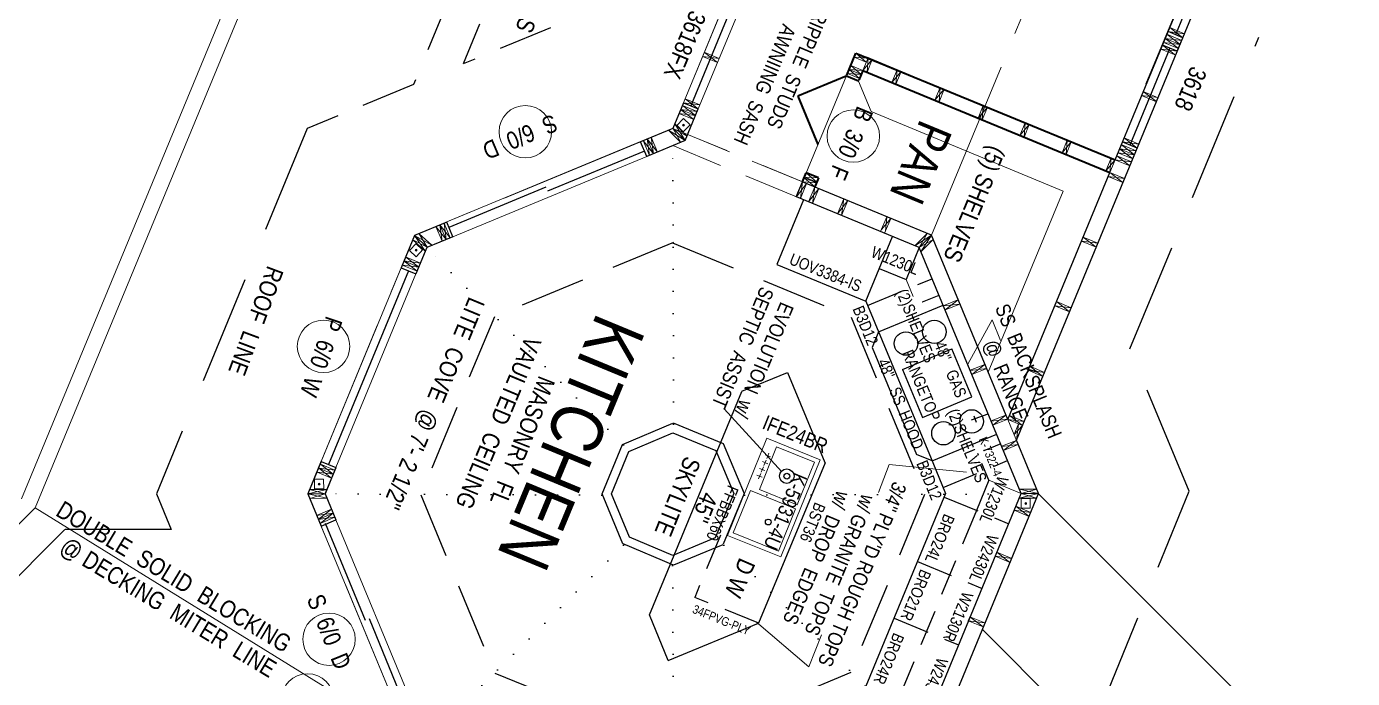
# Model space of a CAD drawing. Header units: inches. Extents: x -10188 to 9179, y -281 to 6710.
# Drawn here: x 2733.8 to 3188.8, y 2232 to 2455.9 of the extents above; entities that cross this region are included whole.
import ezdxf

# ---------------------------------------------------------------- set-up
doc = ezdxf.new("R2010")
doc.units = ezdxf.units.IN
doc.header["$MEASUREMENT"] = 0
for name, pattern in [('ACAD_ISO07W100', [3, 0, -3]), ('CENTER', [2, 1.25, -0.25, 0.25, -0.25]), ('HIDDEN', [0.375, 0.25, -0.125])]:
    doc.linetypes.add(name, pattern=pattern)
for name, color, linetype, lineweight in [('APPLIANCES', 7, 'Continuous', 9), ('BALCONY', 7, 'Continuous', 9), ('BUILT-INS', 6, 'Continuous', 9), ('CONCRETE', 7, 'Continuous', 20), ('DOORS', 7, 'Continuous', 30), ('FOUNDATION', 7, 'HIDDEN', 20), ('GRID', 1, 'CENTER', 20), ('INT WALLS', 7, 'Continuous', 40), ('LITE COVE', 7, 'HIDDEN', 30), ('MILLWORK', 7, 'Continuous', 20), ('PLUMBING', 7, 'Continuous', 20), ('ROOF BEAMS', 3, 'HIDDEN', 30), ('ROOFLINE', 7, 'HIDDEN', 30), ('SKYLITES', 3, 'Continuous', 30), ('WALL FRAMING', 7, 'Continuous', 30), ('WINDOWS', 5, 'Continuous', 30)]:
    doc.layers.add(name, color=color, linetype=linetype, lineweight=lineweight)
for name, color, linetype in [('CABINETS', 30, 'HIDDEN'), ('CABTOPS', 30, 'Continuous'), ('LLMASONRY', 12, 'Continuous'), ('LLPLUMBING', 102, 'Continuous'), ('MILLWORK TEXT', 7, 'Continuous'), ('TEXT', 250, 'Continuous'), ('WALLS', 5, 'Continuous')]:
    doc.layers.add(name, color=color, linetype=linetype)
doc.styles.add('ARCHENTLTD', font='technical.ttf', dxfattribs={"height": 0.1875})
doc.dimstyles.new('ARCHENTLTD', dxfattribs={"dimscale": 0.05, "dimtxt": 0.1875, "dimasz": 3, "dimexe": 9, "dimexo": 1, "dimgap": 2.5, "dimtad": 0, "dimdec": 1, "dimzin": 1, "dimdsep": 46, "dimlunit": 4, "dimtxsty": 'ARCHENTLTD', "dimblk": 'ARCHTICK', "dimcen": 6, "dimclrd": 256, "dimclre": 256, "dimclrt": 256, "dimaunit": 1, "dimadec": 0, "dimazin": 0, "dimtfac": 1, "dimtdec": 1, "dimtofl": 0, "dimtmove": 1, "dimatfit": 3, "dimldrblk": 'ARCHTICK', "dimfxl": 1, "dimfrac": 2, "dimtolj": 1, "dimtzin": 0, "dimlwd": 9, "dimlwe": 9, "dimarcsym": 0})

# ---------------------------------------------------------------- blocks, each defined once
blk = doc.blocks.new('_ArchTick')
at = {"color": 0, "linetype": 'ByBlock', "const_width": 0.15}
blk.add_lwpolyline([(-0.5, -0.5), (0.5, 0.5)], dxfattribs=at)

msp = doc.modelspace()

# ---------------------------------------------------------------- hatches: boundary and pattern name
at = {"layer": 'WALL FRAMING', "lineweight": 9, "ltscale": 150}
for points in [[(2959.2, 2421.7, 1), (2959.2, 2422.32, 1)], [(2867.45, 2378.78, 1), (2867.45, 2379.4, 1)], [(2834.19, 2298.47, 1), (2834.19, 2299.09, 1)], [(3076.66, 2291.81, 1), (3076.66, 2292.44, 1)]]:
    msp.add_hatch(color=256, dxfattribs=at).paths.add_polyline_path(points)

# ---------------------------------------------------------------- linework, layer by layer
at = {"layer": 'APPLIANCES', "linetype": 'Continuous', "lineweight": -3, "ltscale": 1.5}
for p, q in [((3034.34, 2338.15), (3051.32, 2345.22)), ((3058.21, 2328.68), (3051.32, 2345.22)), ((3034.34, 2338.15), (3041.23, 2321.61)), ((3041.23, 2321.61), (3058.21, 2328.68))]:
    msp.add_line(p, q, dxfattribs=at)
at = {"layer": 'APPLIANCES', "color": 7, "linetype": 'Continuous', "lineweight": -3, "ltscale": 50}
msp.add_line((3044.53, 2306.7), (3039.21, 2308.9), dxfattribs=at)
at = {"layer": 'APPLIANCES', "linetype": 'Continuous', "lineweight": -3, "ltscale": 1.5}
for centre in [(3045.29, 2351.05), (3035.56, 2347.03), (3058.1, 2320.29), (3048.4, 2316.23)]:
    msp.add_circle(centre, 4.02, dxfattribs=at)
at = {"layer": 'BALCONY', "color": 3, "linetype": 'ByBlock', "lineweight": 20, "ltscale": 50}
msp.add_line((2732.04, 2293.7), (2874.69, 2638.36), dxfattribs=at)
at = {"layer": 'BALCONY', "lineweight": 20, "ltscale": 50}
for p, q in [((2736.7, 2290.58), (2878.9, 2634.15)), ((2590.48, 2144.22), (2736.7, 2290.58))]:
    msp.add_line(p, q, dxfattribs=at)
at = {"layer": 'BUILT-INS', "linetype": 'HIDDEN', "ltscale": 25}
for p, q in [((3035.67, 2369.01), (3039.23, 2360.41)), ((3035.67, 2369.01), (3039.23, 2360.41)), ((3035.67, 2369.01), (3039.23, 2360.41)), ((3046.88, 2363.58), (3039.23, 2360.41)), ((3068.09, 2312.59), (3060.19, 2309.3)), ((3064.02, 2300.1), (3060.19, 2309.3))]:
    msp.add_line(p, q, dxfattribs=at)
at = {"layer": 'CABINETS', "linetype": 'HIDDEN', "ltscale": 50}
for p, q in [((3026.34, 2372.74), (3035.66, 2369)), ((3022.36, 2360.12), (3044.51, 2369.3)), ((3048.34, 2297.64), (3070.4, 2306.84)), ((3048.67, 2294.32), (3070.85, 2285.13)), ((3039.49, 2272.14), (3061.66, 2262.96)), ((3031.46, 2252.74), (3053.63, 2243.56))]:
    msp.add_line(p, q, dxfattribs=at)
at = {"layer": 'CABINETS', "linetype": 'HIDDEN', "ltscale": 25}
for p, q in [((3046.88, 2363.58), (3039.23, 2360.41)), ((3046.88, 2363.58), (3039.23, 2360.41)), ((3068.09, 2312.59), (3060.19, 2309.3)), ((3068.09, 2312.59), (3060.19, 2309.3)), ((3064.02, 2300.1), (3060.19, 2309.3)), ((3064.02, 2300.1), (3060.19, 2309.3))]:
    msp.add_line(p, q, dxfattribs=at)
at = {"layer": 'CABINETS', "ltscale": 50}
for p, q in [((3064.02, 2300.1), (3059.74, 2289.73)), ((3059.74, 2289.73), (3033.38, 2225.97))]:
    msp.add_line(p, q, dxfattribs=at)
at = {"layer": 'CABINETS', "lineweight": 9, "ltscale": 50}
msp.add_line((3064.02, 2300.1), (3075.09, 2295.52), dxfattribs=at)
at = {"layer": 'CABINETS', "linetype": 'HIDDEN', "lineweight": -3, "ltscale": 50}
for p in [(2971.86, 2281.26), (2985.08, 2251.01)]:
    msp.add_line(p, (2963.07, 2259.87), dxfattribs=at)
at = {"layer": 'CABTOPS', "color": 7, "lineweight": -3, "ltscale": 10}
for p, q in [((3000.42, 2396.4), (2991.25, 2374.22)), ((3021.75, 2361.61), (3030.91, 2383.79))]:
    msp.add_line(p, q, dxfattribs=at)
at = {"layer": 'CABTOPS', "linetype": 'HIDDEN', "ltscale": 50}
msp.add_line((3040.08, 2380.01), (3035.67, 2369.01), dxfattribs=at)
at = {"layer": 'CABTOPS', "color": 7, "lineweight": -3, "ltscale": 5}
msp.add_line((2991.25, 2374.22), (3021.75, 2361.61), dxfattribs=at)
at = {"layer": 'CABTOPS', "color": 7, "linetype": 'Continuous', "lineweight": -3, "ltscale": 5}
for p, q in [((3021.75, 2361.61), (3044.76, 2306.16)), ((3044.76, 2306.16), (3049.16, 2295.56)), ((3049.16, 2295.56), (3021.78, 2229.33))]:
    msp.add_line(p, q, dxfattribs=at)
at = {"layer": 'CABTOPS', "color": 7, "linetype": 'Continuous', "lineweight": -3, "ltscale": 1.5}
for p, q in [((3026.14, 2351.01), (3048.27, 2360.23)), ((3044.56, 2306.72), (3066.72, 2315.95))]:
    msp.add_line(p, q, dxfattribs=at)
at = {"layer": 'CONCRETE', "ltscale": 75}
for p, q in [((3276.8, 2099.61), (3081.01, 2295.45)), ((3230.3, 2080.26), (3061.77, 2248.83))]:
    msp.add_line(p, q, dxfattribs=at)
at = {"layer": 'DOORS', "color": 4, "lineweight": 9, "ltscale": 75}
for p, q in [((2944.49, 2416.36), (2877.98, 2388.76)), ((2946.59, 2411.27), (2880.09, 2383.68))]:
    msp.add_line(p, q, dxfattribs=at)
at = {"layer": 'DOORS', "color": 5, "lineweight": 30, "ltscale": 75}
for p, q in [((2945.8, 2413.08), (2912.57, 2399.3)), ((2911.99, 2400.69), (2878.72, 2386.89)), ((2850.06, 2251.92), (2836.41, 2285.26)), ((2865.08, 2219.2), (2851.45, 2252.49))]:
    msp.add_line(p, q, dxfattribs=at)
at = {"layer": 'DOORS', "color": 7, "linetype": 'Continuous', "lineweight": 20, "ltscale": 7.5}
for centre in [(2904.94, 2419.77), (3017.49, 2418.25), (2835.69, 2346.06), (2837.59, 2245.5), (2830.21, 2224.65)]:
    msp.add_circle(centre, 9, dxfattribs=at)
at = {"layer": 'FOUNDATION', "color": 7, "linetype": 'Continuous', "lineweight": 9, "ltscale": 25}
msp.add_line((2736.7, 2290.58), (2865.19, 2211.18), dxfattribs=at)
at = {"layer": 'GRID', "ltscale": 50}
for p, q in [((3044.28, 2384.21), (3169.63, 2687.04)), ((3117.91, 2436.23), (3221.66, 2686.81)), ((2955.56, 2420.92), (2992.28, 2509.62)), ((3000.08, 2402.51), (3018.37, 2446.71)), ((3079.71, 2421.48), (3018.44, 2446.88)), ((2955.56, 2420.92), (2866.9, 2384.16)), ((3044.28, 2384.21), (2955.58, 2420.93)), ((3081.05, 2295.53), (3044.28, 2384.21)), ((2830.28, 2295.42), (2866.9, 2384.16)), ((2867.03, 2206.74), (2830.28, 2295.42)), ((3044.41, 2206.79), (3081.05, 2295.53))]:
    msp.add_line(p, q, dxfattribs=at)
at = {"layer": 'INT WALLS', "ltscale": 75}
for p, q in [((3015.22, 2439.17), (3018.37, 2446.71)), ((3018.37, 2446.71), (3107.31, 2410.13)), ((3019.28, 2437.13), (3015.12, 2438.85)), ((3020.81, 2440.83), (3019.4, 2437.44)), ((3020.81, 2440.83), (3105.48, 2405.7)), ((3000.04, 2402.52), (3001.33, 2405.6)), ((3005.51, 2403.87), (3001.35, 2405.59)), ((3005.51, 2403.87), (3004.23, 2400.79))]:
    msp.add_line(p, q, dxfattribs=at)
at = {"layer": 'INT WALLS', "ltscale": 50}
for p, q in [((3015.08, 2438.82), (2998.43, 2431.98)), ((2998.43, 2431.98), (3005.26, 2415.33))]:
    msp.add_line(p, q, dxfattribs=at)
at = {"layer": 'LITE COVE', "color": 7, "linetype": 'ACAD_ISO07W100', "lineweight": 30, "ltscale": 2.5}
for p, q in [((2955.82, 2319.36), (2955.58, 2414.97)), ((2938.6, 2312.22), (2871.07, 2379.87)), ((2931.18, 2295), (2836.23, 2295.43)), ((2980.18, 2295.02), (3075.06, 2295.44)), ((2938.61, 2277.78), (2871.23, 2210.95)), ((2973.05, 2277.79), (3040.2, 2211)), ((2955.49, 2270.76), (2955.94, 2176.06))]:
    msp.add_line(p, q, dxfattribs=at)
at = {"layer": 'LLPLUMBING', "color": 5, "linetype": 'Continuous', "lineweight": 9, "ltscale": 175}
for p, q in [((2987.57, 2307.02), (2986.83, 2305.17)), ((2989.06, 2308.1), (2987.21, 2308.85)), ((2988.51, 2309.4), (2987.76, 2307.55)), ((2985.71, 2302.4), (2984.96, 2300.54)), ((2987.17, 2303.38), (2985.32, 2304.13)), ((2986.62, 2304.68), (2985.87, 2302.83)), ((2988.13, 2305.72), (2986.27, 2306.47)), ((2986.26, 2301.1), (2984.41, 2301.84))]:
    msp.add_line(p, q, dxfattribs=at)
at = {"layer": 'MILLWORK', "linetype": 'Continuous', "lineweight": 9, "ltscale": 75}
for p, q in [((3019.27, 2437.13), (3023.6, 2426.68)), ((3023.6, 2426.68), (3089.52, 2399.33)), ((3089.52, 2399.33), (3063.77, 2337.25))]:
    msp.add_line(p, q, dxfattribs=at)
at = {"layer": 'MILLWORK', "color": 7, "linetype": 'Continuous', "lineweight": -3, "ltscale": 50}
msp.add_line((3026.16, 2351.05), (3023.96, 2345.72), dxfattribs=at)
at = {"layer": 'MILLWORK', "color": 7, "linetype": 'Continuous', "lineweight": -3, "ltscale": 5}
for p, q in [((3023.96, 2345.72), (3039.22, 2308.9)), ((3007.79, 2306.11), (2984.99, 2251.05))]:
    msp.add_line(p, q, dxfattribs=at)
at = {"layer": 'MILLWORK', "color": 7, "linetype": 'Continuous', "lineweight": -3, "ltscale": 2.5}
for p, q in [((2979.18, 2330.64), (2994.86, 2337.13)), ((2994.86, 2337.13), (3007.69, 2306.15)), ((2947.51, 2253.89), (2979.28, 2330.6)), ((2954.01, 2238.21), (2984.99, 2251.05))]:
    msp.add_line(p, q, dxfattribs=at)
at = {"layer": 'MILLWORK', "color": 7, "linetype": 'Continuous', "lineweight": -3, "ltscale": 1.5}
msp.add_line((2954.01, 2238.21), (2947.51, 2253.89), dxfattribs=at)
at = {"layer": 'PLUMBING', "color": 5, "lineweight": 30, "ltscale": 50}
for p, q in [((3063.66, 2322.81), (3057.98, 2320.67)), ((3058.83, 2322.17), (3059.69, 2320.02))]:
    msp.add_line(p, q, dxfattribs=at)
at = {"layer": 'PLUMBING', "color": 5, "lineweight": 5}
for p, q in [((2982.16, 2296.58), (2997.69, 2290.3)), ((2998.25, 2291.69), (2985.28, 2296.94))]:
    msp.add_line(p, q, dxfattribs=at)
at = {"layer": 'PLUMBING', "color": 5, "lineweight": 9, "elevation": -178358.1}
for points in [[(2987.79, 2314.52), (2974.29, 2281.14)], [(3006.11, 2307.11), (2987.79, 2314.52)], [(2992.62, 2273.75), (3006.11, 2307.11)], [(2992.62, 2273.75), (2974.3, 2281.16)]]:
    msp.add_lwpolyline(points, dxfattribs=at)
at = {"layer": 'PLUMBING', "color": 5, "lineweight": 5, "elevation": -178358.1}
for points in [[(2991.18, 2311.53), (2985.28, 2296.94)], [(3004.15, 2306.29), (2991.18, 2311.53)], [(2998.25, 2291.69), (3004.15, 2306.29)], [(2991.79, 2275.7), (2997.69, 2290.3)]]:
    msp.add_lwpolyline(points, dxfattribs=at)
at = {"layer": 'PLUMBING', "color": 5, "lineweight": 5}
for points in [[(2976.25, 2281.98), (2982.16, 2296.58)], [(2976.25, 2281.98), (2991.79, 2275.7)]]:
    msp.add_lwpolyline(points, dxfattribs=at)
at = {"layer": 'PLUMBING', "linetype": 'Continuous', "lineweight": -3, "ltscale": 0.5}
msp.add_circle((2994.67, 2301.49, -178360.1), 2.5, dxfattribs=at)
at = {"layer": 'PLUMBING', "lineweight": -3}
for centre in [(2994.67, 2301.49, -178358.1), (2988.3, 2285.74, -178358.1)]:
    msp.add_circle(centre, 1, dxfattribs=at)
at = {"layer": 'ROOF BEAMS', "lineweight": 20, "ltscale": 75}
for p, q in [((3000.05, 2402.52), (2955.57, 2420.93)), ((2997.95, 2397.44), (2955.58, 2414.97))]:
    msp.add_line(p, q, dxfattribs=at)
at = {"layer": 'ROOF BEAMS', "ltscale": 75}
for p, q in [((2940.5, 2309.99), (2955.57, 2316.37)), ((2955.57, 2316.37), (2970.31, 2310.27)), ((2934.49, 2295.48), (2940.5, 2309.99)), ((2970.31, 2310.27), (2976.44, 2295.5)), ((2940.67, 2280.59), (2934.49, 2295.48)), ((2976.44, 2295.5), (2970.14, 2280.29)), ((2955.58, 2274.28), (2940.67, 2280.59)), ((2970.14, 2280.29), (2955.58, 2274.28))]:
    msp.add_line(p, q, dxfattribs=at)
at = {"layer": 'ROOFLINE', "linetype": 'HIDDEN', "lineweight": 30, "ltscale": 90}
msp.add_line((2918.77, 2562.28), (2866.56, 2435.97), dxfattribs=at)
at = {"layer": 'ROOFLINE', "linetype": 'HIDDEN', "ltscale": 90}
msp.add_line((2902.13, 2487.91), (2883.58, 2443.02), dxfattribs=at)
at = {"layer": 'ROOFLINE', "linetype": 'HIDDEN', "ltscale": 75}
for p, q in [((2923.37, 2479.13), (2913.58, 2455.47)), ((2913.58, 2455.47), (2883.59, 2443.04)), ((2866.56, 2435.97), (2830.11, 2420.86))]:
    msp.add_line(p, q, dxfattribs=at)
at = {"layer": 'ROOFLINE', "linetype": 'HIDDEN', "ltscale": 150}
for p, q in [((3207.72, 2473.47), (3156.64, 2452.25)), ((3112.43, 2345.2), (3156.64, 2452.25)), ((2830.12, 2420.89), (2778.33, 2295.38)), ((3132.72, 2296.36), (3112.43, 2345.2)), ((2778.33, 2295.38), (2783.4, 2283.16)), ((3101, 2218.07), (3132.72, 2296.36)), ((2746.98, 2283.18), (2602.98, 2139.05)), ((2783.4, 2283.16), (2747, 2283.14))]:
    msp.add_line(p, q, dxfattribs=at)
at = {"layer": 'ROOFLINE', "ltscale": 90}
for p, q in [((2955.78, 2381.73), (2894.32, 2356.22)), ((2955.44, 2381.59), (3016.87, 2356.19)), ((2894.32, 2356.22), (2869.04, 2295.06)), ((3016.71, 2356.03), (3041.96, 2295.18)), ((2869.04, 2295.06), (2894.44, 2233.87)), ((3041.96, 2295.18), (3016.68, 2234.03)), ((2894.44, 2233.87), (2955.78, 2208.75)), ((3016.68, 2234.03), (2955.78, 2208.75))]:
    msp.add_line(p, q, dxfattribs=at)
at = {"layer": 'SKYLITES', "linetype": 'HIDDEN', "ltscale": 75}
for p, q in [((2938.28, 2312.37), (2955.73, 2319.76)), ((2955.73, 2319.76), (2972.87, 2312.66)), ((2931.28, 2295.48), (2938.28, 2312.37)), ((2972.87, 2312.66), (2980, 2295.5)), ((2938.45, 2278.21), (2931.28, 2295.48)), ((2980, 2295.5), (2972.71, 2277.9)), ((2955.74, 2270.9), (2938.45, 2278.21)), ((2972.71, 2277.9), (2955.74, 2270.9))]:
    msp.add_line(p, q, dxfattribs=at)
at = {"layer": 'WALL FRAMING', "lineweight": 20, "ltscale": 75}
for p, q in [((3130.19, 2451.09), (3125.1, 2453.2)), ((3129.04, 2448.32), (3123.95, 2450.43)), ((3129.61, 2449.71), (3124.52, 2451.81)), ((3021.94, 2443.61), (3017.81, 2445.32)), ((3022.6, 2445.17), (3020.8, 2440.83)), ((3023.99, 2444.6), (3022.19, 2440.25)), ((3019.66, 2438.05), (3015.52, 2439.77)), ((3020.23, 2439.44), (3016.09, 2441.15)), ((3020.8, 2440.83), (3016.67, 2442.54)), ((3032.54, 2441.05), (3030.74, 2436.71)), ((3033.92, 2440.48), (3032.12, 2436.13)), ((3047.31, 2434.92), (3045.51, 2430.57)), ((3048.7, 2434.35), (3046.9, 2430)), ((2957.67, 2426), (2962.75, 2423.9)), ((2958.24, 2427.39), (2963.32, 2425.28)), ((2958.82, 2428.77), (2963.9, 2426.67)), ((3062.09, 2428.79), (3060.29, 2424.44)), ((3063.48, 2428.22), (3061.68, 2423.87)), ((3076.47, 2422.77), (3074.67, 2418.43)), ((3077.86, 2422.2), (3076.06, 2417.85)), ((3090.9, 2416.87), (3089.1, 2412.52)), ((3092.29, 2416.29), (3090.49, 2411.94)), ((3112.94, 2409.42), (3107.86, 2411.52)), ((3113.36, 2410.44), (3108.27, 2412.54)), ((3113.93, 2411.82), (3108.84, 2413.93)), ((3114.51, 2413.21), (3109.42, 2415.32)), ((3105.92, 2410.7), (3104.13, 2406.35)), ((3107.31, 2410.12), (3105.51, 2405.78)), ((3112.37, 2408.03), (3107.28, 2410.14)), ((3004.23, 2400.79), (3000.09, 2402.5)), ((3004.81, 2402.17), (3000.67, 2403.89)), ((3004.93, 2402.48), (3000.8, 2404.19)), ((3005.51, 2403.87), (3001.37, 2405.58)), ((3110.03, 2402.28), (3104.94, 2404.39)), ((3110.6, 2403.67), (3105.51, 2405.78)), ((3014.18, 2396.7), (3012.06, 2391.59)), ((3015.56, 2396.12), (3013.45, 2391.02)), ((3028.95, 2390.56), (3026.85, 2385.47)), ((3030.34, 2389.99), (3028.23, 2384.9)), ((2874.28, 2387.22), (2876.38, 2382.14)), ((2875.66, 2387.8), (2877.77, 2382.72)), ((2877.05, 2388.37), (2879.16, 2383.29)), ((3100.87, 2380.1), (3095.78, 2382.21)), ((3101.44, 2381.49), (3096.35, 2383.59)), ((2863.27, 2375.38), (2868.35, 2373.28)), ((2863.84, 2376.77), (2868.93, 2374.67)), ((2862.7, 2373.99), (2867.78, 2371.9)), ((3051.76, 2366.18), (3050.03, 2370.35)), ((3053.41, 2362.01), (3048.33, 2360.02)), ((3054.04, 2360.57), (3048.96, 2358.57)), ((3091.71, 2357.92), (3086.62, 2360.02)), ((3092.28, 2359.3), (3087.2, 2361.41)), ((3062.64, 2339.86), (3057.55, 2337.86)), ((3083.13, 2337.12), (3078.04, 2339.22)), ((3063.27, 2338.41), (3058.18, 2336.42)), ((3082.55, 2335.73), (3077.47, 2337.84)), ((3069.85, 2322.46), (3064.76, 2320.46)), ((3070.48, 2321.01), (3065.39, 2319.02)), ((3075.58, 2318.88), (3070.49, 2320.98)), ((3076.16, 2320.26), (3071.07, 2322.37)), ((3074.19, 2319.46), (3072.66, 2315.76)), ((3073.46, 2313.79), (3068.38, 2311.79)), ((3074.09, 2312.35), (3069.01, 2310.35)), ((3078.95, 2300.58), (3076.85, 2305.65)), ((3081.07, 2295.54), (3078.97, 2300.62)), ((2833.34, 2288.03), (2838.42, 2290.14)), ((2833.91, 2286.65), (2838.99, 2288.75)), ((3077.81, 2287.66), (3072.72, 2289.77)), ((3078.38, 2289.05), (3073.29, 2291.15)), ((2834.49, 2285.26), (2839.57, 2287.37)), ((3071.83, 2273.27), (3066.75, 2275.38)), ((3071.26, 2271.88), (3066.17, 2273.99)), ((3062.6, 2251.12), (3057.51, 2253.22)), ((3062.03, 2249.73), (3056.94, 2251.84))]:
    msp.add_line(p, q, dxfattribs=at)
at = {"layer": 'WALL FRAMING', "lineweight": 9, "ltscale": 150}
for p, q in [((3125.1, 2453.2), (3129.61, 2449.71)), ((3129.61, 2449.71), (3123.96, 2450.42)), ((3130.18, 2451.09), (3124.52, 2451.81)), ((3124.53, 2451.81), (3129.04, 2448.32)), ((2971.46, 2444.91), (2965.81, 2445.63)), ((2966.38, 2447.01), (2970.86, 2443.54)), ((3022.52, 2444.99), (3017.81, 2445.32)), ((3018.38, 2446.7), (3021.94, 2443.61)), ((3020.8, 2440.83), (3023.99, 2444.6)), ((3022.6, 2445.18), (3022.19, 2440.25)), ((3020.23, 2439.44), (3015.52, 2439.77)), ((3016.09, 2441.15), (3019.66, 2438.05)), ((3020.81, 2440.83), (3016.09, 2441.15)), ((3016.67, 2442.54), (3020.23, 2439.44)), ((3030.74, 2436.71), (3033.92, 2440.48)), ((3032.54, 2441.05), (3032.12, 2436.13)), ((3045.51, 2430.57), (3048.7, 2434.35)), ((3047.31, 2434.92), (3046.9, 2430)), ((2964.88, 2428.97), (2959.22, 2429.68)), ((2959.8, 2431.07), (2964.28, 2427.59)), ((2963.32, 2425.28), (2957.67, 2426)), ((2963.9, 2426.67), (2958.24, 2427.39)), ((2962.75, 2423.9), (2958.24, 2427.39)), ((2963.32, 2425.28), (2958.82, 2428.77)), ((3060.29, 2424.44), (3063.48, 2428.22)), ((3062.09, 2428.79), (3061.68, 2423.87)), ((2958.27, 2416.1), (2955.58, 2420.93)), ((2955.58, 2420.93), (2960.4, 2418.21)), ((2956.2, 2422.43), (2959.77, 2416.71)), ((3074.67, 2418.43), (3077.86, 2422.2)), ((3076.47, 2422.78), (3076.06, 2417.85)), ((2948.9, 2412.2), (2945.41, 2416.71)), ((2946.8, 2417.28), (2947.52, 2411.63)), ((2950.29, 2412.78), (2946.8, 2417.28)), ((2948.18, 2417.86), (2948.9, 2412.2)), ((2959.77, 2416.71), (2954.08, 2420.31)), ((3089.1, 2412.52), (3092.29, 2416.29)), ((3090.9, 2416.87), (3090.49, 2411.94)), ((3107.86, 2411.52), (3112.36, 2408.03)), ((3113.93, 2411.83), (3108.27, 2412.54)), ((3114.5, 2413.21), (3108.84, 2413.93)), ((3108.84, 2413.93), (3113.35, 2410.44)), ((3109.42, 2415.32), (3113.93, 2411.83)), ((3104.13, 2406.35), (3107.31, 2410.12)), ((3105.93, 2410.7), (3105.51, 2405.78)), ((3112.94, 2409.42), (3107.28, 2410.14)), ((2999.33, 2396.87), (3000.04, 2402.52)), ((3004.81, 2402.17), (3000.09, 2402.5)), ((3000.67, 2403.89), (3004.23, 2400.79)), ((3005.51, 2403.87), (3000.79, 2404.19)), ((3001.37, 2405.58), (3004.93, 2402.48)), ((3110.59, 2403.67), (3104.94, 2404.39)), ((3105.51, 2405.78), (3110.02, 2402.29)), ((3001.43, 2401.95), (2997.94, 2397.45)), ((3005.62, 2400.21), (3002.13, 2395.72)), ((3003.52, 2395.14), (3004.23, 2400.79)), ((3012.06, 2391.59), (3015.56, 2396.12)), ((3014.18, 2396.7), (3013.45, 2391.02)), ((3027.15, 2386.22), (3030.34, 2389.99)), ((3028.95, 2390.57), (3028.54, 2385.64)), ((2871.31, 2380.17), (2868.49, 2384.75)), ((2877.77, 2382.72), (2874.28, 2387.22)), ((2879.16, 2383.29), (2875.66, 2387.8)), ((2875.66, 2387.8), (2876.38, 2382.14)), ((2877.05, 2388.37), (2877.77, 2382.72)), ((3038.57, 2380.62), (3044.28, 2384.21)), ((3040.07, 2380), (3042.78, 2384.83)), ((3044.28, 2384.21), (3040.7, 2378.5)), ((2866.36, 2382.61), (2871.31, 2380.17)), ((2870.68, 2378.65), (2866.97, 2384.14)), ((2866.97, 2384.14), (2872.82, 2380.8)), ((3044.91, 2382.71), (3040.07, 2380)), ((3101.44, 2381.49), (3095.78, 2382.21)), ((3096.35, 2383.59), (3100.86, 2380.1)), ((2863.27, 2375.38), (2867.78, 2371.9)), ((2868.93, 2374.67), (2863.27, 2375.38)), ((2863.84, 2376.77), (2868.35, 2373.28)), ((2868.35, 2373.28), (2862.7, 2373.99)), ((3053.44, 2362.03), (3048.96, 2358.57)), ((3048.4, 2359.94), (3054.05, 2360.57)), ((3092.28, 2359.3), (3086.62, 2360.02)), ((3087.2, 2361.41), (3091.7, 2357.92)), ((3062.67, 2339.87), (3058.18, 2336.42)), ((3078.04, 2339.22), (3082.55, 2335.73)), ((3057.62, 2337.78), (3063.27, 2338.42)), ((3083.12, 2337.12), (3077.47, 2337.84)), ((3064.84, 2320.38), (3070.48, 2321.01)), ((3069.88, 2322.47), (3065.39, 2319.02)), ((3076.15, 2320.27), (3070.49, 2320.98)), ((3071.07, 2322.37), (3075.57, 2318.88)), ((3072.66, 2315.76), (3075.57, 2318.88)), ((3074.19, 2319.45), (3073.47, 2313.8)), ((3068.45, 2311.71), (3074.1, 2312.35)), ((3073.49, 2313.8), (3069.01, 2310.35)), ((2839.03, 2302.22), (2833.51, 2302.88)), ((2839.6, 2303.6), (2834.08, 2304.27)), ((2834.08, 2304.27), (2838.46, 2300.83)), ((2834.65, 2305.65), (2839.03, 2302.22)), ((2830.27, 2295.42), (2836.85, 2296.94)), ((2836.86, 2293.9), (2830.27, 2295.42)), ((2836.23, 2295.42), (2830.89, 2296.92)), ((2830.95, 2293.84), (2836.23, 2295.42)), ((3074.45, 2293.97), (3080.97, 2295.53)), ((3080.97, 2295.53), (3074.47, 2297.02)), ((3075.09, 2295.52), (3080.43, 2297)), ((3080.39, 2293.99), (3075.09, 2295.52)), ((2838.99, 2288.75), (2833.34, 2288.03)), ((2838.42, 2290.14), (2833.91, 2286.65)), ((2838.99, 2288.75), (2834.49, 2285.26)), ((3078.37, 2289.05), (3072.72, 2289.77)), ((3073.29, 2291.15), (3077.8, 2287.66)), ((3077.8, 2287.66), (3078.37, 2289.05)), ((2839.57, 2287.37), (2833.91, 2286.65)), ((3066.75, 2275.38), (3071.25, 2271.89)), ((3071.83, 2273.27), (3066.17, 2273.99)), ((3071.25, 2271.89), (3071.83, 2273.27)), ((3057.51, 2253.22), (3062.02, 2249.74)), ((3062.59, 2251.12), (3056.94, 2251.84)), ((3062.02, 2249.74), (3062.59, 2251.12))]:
    msp.add_line(p, q, dxfattribs=at)
at = {"layer": 'WALL FRAMING', "linetype": 'HIDDEN', "lineweight": 9, "ltscale": 25}
for p, q in [((3125.47, 2454.13), (3131.13, 2453.41)), ((3130.55, 2452.02), (3126.07, 2455.5)), ((3123.01, 2448.11), (3128.66, 2447.4)), ((3128.09, 2446.01), (3123.61, 2449.49)), ((3116.4, 2432.18), (3122.06, 2431.46)), ((3121.48, 2430.08), (3117, 2433.55)), ((3109.81, 2416.23), (3115.46, 2415.52)), ((3114.89, 2414.13), (3110.41, 2417.61))]:
    msp.add_line(p, q, dxfattribs=at)
at = {"layer": 'WALL FRAMING', "linetype": 'HIDDEN', "lineweight": 20, "ltscale": 25}
for p, q in [((3126.07, 2455.5), (3131.15, 2453.4)), ((3123.03, 2448.1), (3128.11, 2446)), ((2970.86, 2443.54), (2965.78, 2445.64)), ((2971.44, 2444.92), (2966.36, 2447.02)), ((2964.85, 2428.98), (2959.77, 2431.08)), ((3116.43, 2432.17), (3121.51, 2430.07)), ((3117, 2433.55), (3122.08, 2431.45)), ((3110.41, 2417.61), (3115.49, 2415.51))]:
    msp.add_line(p, q, dxfattribs=at)
at = {"layer": 'WALL FRAMING', "lineweight": 20, "ltscale": 150}
for p, q in [((2955.58, 2420.93), (2959.77, 2416.71)), ((2956.2, 2422.43), (2960.4, 2418.21)), ((2954.08, 2420.31), (2958.27, 2416.1)), ((2868.49, 2384.75), (2872.84, 2380.81)), ((3042.78, 2384.83), (3038.57, 2380.62)), ((3044.28, 2384.21), (3040.07, 2380)), ((2866.36, 2382.61), (2870.68, 2378.65)), ((2866.97, 2384.14), (2871.31, 2380.17)), ((3044.91, 2382.71), (3040.7, 2378.5)), ((2830.27, 2295.42), (2836.23, 2295.42)), ((2830.89, 2296.92), (2836.85, 2296.94)), ((2830.95, 2293.84), (2836.86, 2293.9)), ((3080.39, 2293.99), (3074.45, 2293.97)), ((3080.44, 2297), (3074.47, 2297.02)), ((3080.97, 2295.53), (3075.09, 2295.52))]:
    msp.add_line(p, q, dxfattribs=at)
at = {"layer": 'WALL FRAMING', "color": 9, "linetype": 'Continuous', "lineweight": 5, "ltscale": 150}
for p, q in [((2959.27, 2424.27), (2956.78, 2421.82)), ((2959.13, 2419.75), (2956.94, 2421.97)), ((2961.49, 2422.07), (2958.98, 2419.6)), ((2961.49, 2422.07), (2959.27, 2424.27)), ((2865.17, 2378.92), (2867.56, 2381.51)), ((2867.42, 2381.35), (2869.71, 2379.23)), ((2865.17, 2378.92), (2867.49, 2376.83)), ((2867.49, 2376.83), (2869.86, 2379.39)), ((2832.62, 2300.45), (2832.64, 2296.92)), ((2832.62, 2300.45), (2835.74, 2300.42)), ((2835.74, 2300.42), (2835.76, 2296.94)), ((2832.64, 2297.13), (2835.76, 2297.15)), ((3075.11, 2290.48), (3075.08, 2293.97)), ((3078.2, 2293.77), (3075.08, 2293.75)), ((3078.23, 2290.46), (3078.2, 2293.99)), ((3078.23, 2290.46), (3075.11, 2290.48))]:
    msp.add_line(p, q, dxfattribs=at)
at = {"layer": 'WALL FRAMING', "lineweight": 20, "ltscale": 50}
for p, q in [((2947.52, 2411.63), (2945.41, 2416.71)), ((2948.9, 2412.2), (2946.79, 2417.28)), ((2950.29, 2412.78), (2948.18, 2417.86)), ((2838.46, 2300.83), (2833.51, 2302.88)), ((2839.04, 2302.21), (2834.08, 2304.27)), ((2839.61, 2303.6), (2834.65, 2305.65))]:
    msp.add_line(p, q, dxfattribs=at)
at = {"layer": 'WALL FRAMING', "color": 7, "lineweight": 20, "ltscale": 75}
for p, q in [((2997.94, 2397.44), (3000.04, 2402.51)), ((2999.33, 2396.87), (3001.43, 2401.95)), ((3002.13, 2395.71), (3004.23, 2400.79)), ((3003.52, 2395.14), (3005.62, 2400.21))]:
    msp.add_line(p, q, dxfattribs=at)
at = {"layer": 'WALL FRAMING', "color": 9, "linetype": 'Continuous', "lineweight": 5, "ltscale": 150}
for centre in [(2959.2, 2422.01), (2867.45, 2379.09), (2834.19, 2298.78), (3076.66, 2292.13)]:
    msp.add_circle(centre, 0.312, dxfattribs=at)
at = {"layer": 'WALLS', "color": 4, "ltscale": 50}
for p, q in [((3107.31, 2410.13), (3147.01, 2506.24)), ((3073.49, 2313.8), (3151.23, 2502.02)), ((3123.57, 2449.5), (3125.48, 2454.12)), ((2959.77, 2416.71), (2964.28, 2427.59)), ((2946.59, 2411.24), (2944.49, 2416.33)), ((3070.49, 2320.98), (3105.48, 2405.7)), ((3040.07, 2380), (2997.94, 2397.44)), ((2880.08, 2383.67), (2877.97, 2388.75)), ((3075.09, 2295.52), (3040.07, 2380)), ((2836.23, 2295.42), (2839.99, 2304.52))]:
    msp.add_line(p, q, dxfattribs=at)
at = {"layer": 'WALLS', "color": 4, "lineweight": 20, "ltscale": 75}
for p, q in [((2972.97, 2462.96), (2959.2, 2429.7)), ((2862.32, 2373.07), (2834.85, 2306.51)), ((2867.4, 2370.97), (2839.94, 2304.42)), ((2834.87, 2284.34), (2862.44, 2217.8)), ((2839.95, 2286.44), (2867.51, 2219.93))]:
    msp.add_line(p, q, dxfattribs=at)
at = {"layer": 'WALLS', "color": 4, "lineweight": 20, "ltscale": 50}
for p, q in [((2964.28, 2427.59), (2978.05, 2460.86)), ((3111.9, 2421.32), (3125.67, 2454.59))]:
    msp.add_line(p, q, dxfattribs=at)
at = {"layer": 'WALLS', "color": 4, "ltscale": 75}
for p, q in [((3130.57, 2452.02), (3125.48, 2454.12)), ((3128.66, 2447.4), (3123.57, 2449.5)), ((3128.65, 2447.4), (3130.56, 2452.02)), ((2959.2, 2429.7), (2955.56, 2420.92)), ((2959.2, 2429.7), (2964.28, 2427.59)), ((2955.56, 2420.92), (2944.49, 2416.33)), ((2959.77, 2416.71), (2946.59, 2411.24)), ((3114.89, 2414.13), (3109.8, 2416.24)), ((2997.92, 2397.45), (3000.04, 2402.52)), ((3044.28, 2384.21), (2999.93, 2402.57)), ((2877.97, 2388.75), (2866.89, 2384.16)), ((3070.51, 2320.99), (3044.28, 2384.21)), ((2866.89, 2384.16), (2862.32, 2373.07)), ((2871.11, 2379.96), (2867.4, 2370.97)), ((2880.08, 2383.67), (2871.11, 2379.95)), ((2862.32, 2373.07), (2867.4, 2370.97)), ((3081.07, 2295.54), (3073.49, 2313.8)), ((2834.91, 2306.63), (2830.27, 2295.42)), ((2834.85, 2306.51), (2830.28, 2295.42)), ((2834.85, 2306.51), (2839.94, 2304.42)), ((2839.94, 2304.42), (2836.23, 2295.43)), ((2830.28, 2295.42), (2834.87, 2284.34)), ((2836.23, 2295.43), (2839.95, 2286.44)), ((3040.2, 2211), (3075.09, 2295.52)), ((3044.41, 2206.79), (3081.05, 2295.53)), ((2834.87, 2284.34), (2839.95, 2286.44))]:
    msp.add_line(p, q, dxfattribs=at)
at = {"layer": 'WALLS', "lineweight": 9, "ltscale": 50}
for p, q in [((3016.22, 2441.46), (3015.65, 2440.08)), ((3073.29, 2291.15), (3072.72, 2289.77)), ((3078.37, 2289.05), (3077.81, 2287.66)), ((3066.75, 2275.38), (3066.17, 2273.99)), ((3071.83, 2273.27), (3071.26, 2271.88)), ((3057.51, 2253.22), (3056.94, 2251.84)), ((3062.59, 2251.12), (3062.03, 2249.73))]:
    msp.add_line(p, q, dxfattribs=at)
at = {"layer": 'WINDOWS', "lineweight": 25, "ltscale": 75}
for p, q in [((3141.79, 2486.33), (3128.03, 2453.07)), ((2975.51, 2461.91), (2961.74, 2428.64)), ((3126.11, 2448.45), (3112.34, 2415.19))]:
    msp.add_line(p, q, dxfattribs=at)
at = {"layer": 'WINDOWS', "ltscale": 75}
msp.add_line((2864.86, 2372.02), (2837.39, 2305.47), dxfattribs=at)

# ---------------------------------------------------------------- texts
at = {"layer": 'APPLIANCES', "linetype": 'Continuous', "lineweight": 30, "ltscale": 1.5, "style": 'ARCHENTLTD'}
for s, insert, char_height, attachment_point, rotation in [('SS  BACKSPLASH\\P@  RANGE\\P{\\H1.999x;  }', (3067.13, 2333.29), 5, 5, 292.2497), ('D W\\P{\\H1.333x;  }', (2978.68, 2259.2), 6, 3, 246.4292)]:
    msp.add_mtext(s, dxfattribs=dict(at, insert=insert, char_height=char_height, attachment_point=attachment_point, rotation=rotation))
at = {"layer": 'BUILT-INS', "ltscale": 1.5, "char_height": 4, "attachment_point": 3, "rotation": 292.2497, "style": 'ARCHENTLTD'}
for insert in [(3045.95, 2341.52), (3063.46, 2300.38)]:
    msp.add_mtext('(2)SHELVES\\P{\\H1.999x;  }', dxfattribs=dict(at, insert=insert))
at = {"layer": 'CABINETS', "color": 7, "linetype": 'Continuous', "lineweight": 30, "ltscale": 1.5, "attachment_point": 5, "rotation": 337.9028, "style": 'ARCHENTLTD'}
for s, insert, char_height in [('IFE24BR\\P{\\H1.333x;  }', (2995.71, 2311.28), 5), ('34FPVG-PLY\\P{\\H1.333x;  }', (2971.11, 2249.34), 3)]:
    msp.add_mtext(s, dxfattribs=dict(at, insert=insert, char_height=char_height))
at = {"layer": 'CABTOPS', "color": 7, "linetype": 'Continuous', "lineweight": 30, "ltscale": 1.5, "insert": (3006.69, 2273.55), "char_height": 5, "attachment_point": 5, "rotation": 247.3447, "style": 'ARCHENTLTD'}
msp.add_mtext('3/4" PLY\'D ROUGH TOPS\\Pw/ GRANITE  TOPS \\P w/  DROP  EDGES\\P{\\H1.999x;  }', dxfattribs=at)
at = {"layer": 'CABTOPS', "color": 7, "linetype": 'Continuous', "lineweight": 20, "ltscale": 1.5, "insert": (3002.69, 2278.35), "char_height": 4, "attachment_point": 3, "rotation": 247.3447, "style": 'ARCHENTLTD'}
msp.add_mtext('BST36\\P{\\H1.999x;  }', dxfattribs=at)
at = {"layer": 'DOORS', "color": 7, "linetype": 'Continuous', "lineweight": 30, "ltscale": 1.5, "char_height": 6, "style": 'ARCHENTLTD'}
for s, insert, attachment_point, rotation in [('S  6/0  D\\P{\\H1.999x;  }', (2891.99, 2409.98), 3, 202.8881), ('B  3/0  F\\P{\\H1.999x;  }', (3014.56, 2402.64), 3, 247.5801), ('(5) SHELVES\\P{\\H1.999x;  }', (3053.84, 2374.32), 3, 247.5801), ('P  6/0  W\\P{\\H1.999x;  }', (2833.21, 2328.12), 3, 251.2008), ('DOUBLE  SOLID  BLOCKING\\P@ DECKING  MITER  LINE\\P{\\H1.999x;  }', (2825.33, 2245.79), 3, 328.9202), ('S  6/0  D\\P{\\H1.999x;  }', (2835.41, 2261.59), 1, 291.9045)]:
    msp.add_mtext(s, dxfattribs=dict(at, insert=insert, attachment_point=attachment_point, rotation=rotation))
at = {"layer": 'MILLWORK TEXT', "linetype": 'Continuous', "ltscale": 1.5, "char_height": 4, "style": 'ARCHENTLTD'}
for s, insert, attachment_point, rotation in [('W1230L\\P{\\H1.333x;  }', (3030.35, 2371.8), 5, 337.9028), ('\\PUOV3384-IS\\P{\\H1.333x;  }', (3007.71, 2370.76), 5, 337.9029), ('FFBBX60\\P{\\H1.999x;  }', (2970.62, 2278.84), 3, 247.3447)]:
    msp.add_mtext(s, dxfattribs=dict(at, insert=insert, attachment_point=attachment_point, rotation=rotation))
at = {"layer": 'MILLWORK TEXT', "ltscale": 1.5, "char_height": 4, "attachment_point": 3, "style": 'ARCHENTLTD'}
for s, insert, rotation in [('(2)SHELVES\\P{\\H1.999x;  }', (3045.95, 2341.52), 292.2497), ('(2)SHELVES\\P{\\H1.999x;  }', (3045.95, 2341.52), 292.2497), ('B3D12\\P{\\H1.999x;  }', (3026.16, 2347.49), 292.2497), ('48"   SS  HOOD\\P{\\H1.999x;  }', (3041.84, 2311.81), 292.2497), ('(2)SHELVES\\P{\\H1.999x;  }', (3063.46, 2300.38), 292.2497), ('(2)SHELVES\\P{\\H1.999x;  }', (3063.46, 2300.38), 292.2497), ('B3D12\\P{\\H1.999x;  }', (3048.04, 2294.42), 292.2497), ('W1230L\\P{\\H1.999x;  }', (3064.32, 2284.68), 247.3447), ('BRO24L\\P{\\H1.999x;  }', (3045.65, 2271.09), 247.3447), ('W2430L\\P{\\H1.999x;  }', (3060.81, 2264.6), 247.3447), ('BRO21R\\P{\\H1.999x;  }', (3037.27, 2251.37), 247.3447), ('W2130R\\P{\\H1.999x;  }', (3051.9, 2244.2), 247.3447), ('BRO24R\\P{\\H1.999x;  }', (3028.02, 2229.54), 247.3447), ('W2430R\\P{\\H1.999x;  }', (3043.28, 2221.57), 247.3447)]:
    msp.add_mtext(s, dxfattribs=dict(at, insert=insert, rotation=rotation))
at = {"layer": 'PLUMBING', "color": 5, "linetype": 'Continuous', "ltscale": 1.5, "char_height": 5, "attachment_point": 3, "rotation": 247.3447, "style": 'ARCHENTLTD'}
for s, insert in [('EVOLUTION  w/\\PSEPTIC  ASSIST\\P{\\H1.999x;  }', (2981.04, 2320.95)), ('K-5931-4U\\P{\\H1.999x;  }', (2991.19, 2275.62))]:
    msp.add_mtext(s, dxfattribs=dict(at, insert=insert))
at = {"layer": 'PLUMBING', "color": 5, "linetype": 'Continuous', "lineweight": 30, "ltscale": 1.5, "insert": (3068.59, 2302.24), "char_height": 3, "attachment_point": 3, "rotation": 292.2497, "style": 'ARCHENTLTD'}
msp.add_mtext('K-7322-4\\P{\\H1.999x;  }', dxfattribs=at)
at = {"layer": 'TEXT', "color": 7, "linetype": 'Continuous', "lineweight": 30, "ltscale": 1.5, "char_height": 6, "style": 'ARCHENTLTD'}
for s, insert, attachment_point, rotation in [('O P E N     T R E L L I S  ', (2918.13, 2488.55), 5, 247.8598), ('ROOF  LINE\\P{\\H1.999x;  }', (2808.54, 2335.5), 3, 249.556), ('MASONRY  FL\\P{\\H1.999x;  }', (2898.3, 2290.75), 3, 248.6138)]:
    msp.add_mtext(s, dxfattribs=dict(at, insert=insert, attachment_point=attachment_point, rotation=rotation))
at = {"layer": 'TEXT', "linetype": 'Continuous', "width": 271, "attachment_point": 1, "rotation": 247.5, "style": 'ARCHENTLTD'}
for s, insert, char_height in [('PAN', (3051.64, 2419.89), 12), (' \\PKITCHEN', (2974.03, 2339.77), 18)]:
    msp.add_mtext(s, dxfattribs=dict(at, insert=insert, char_height=char_height))
at = {"layer": 'TEXT', "color": 7, "linetype": 'Continuous', "insert": (2861.52, 2289.43), "char_height": 6, "attachment_point": 3, "rotation": 247.5, "style": 'ARCHENTLTD'}
msp.add_mtext('LITE  COVE  @ 7\'- 2 1/2"\\P\\P  ', dxfattribs=at)
at = {"layer": 'TEXT', "linetype": 'Continuous', "ltscale": 1.5, "insert": (2886.32, 2289.52), "char_height": 6, "attachment_point": 3, "rotation": 247.3447, "style": 'ARCHENTLTD'}
msp.add_mtext('VAULTED  CEILING\\P{\\H1.999x;  }', dxfattribs=at)
at = {"layer": 'TEXT', "color": 7, "linetype": 'Continuous', "lineweight": 30, "insert": (2952.57, 2296.35), "char_height": 6, "attachment_point": 5, "rotation": 248.1053, "style": 'ARCHENTLTD'}
msp.add_mtext('45"\\PSKYLITE\\P\\P  ', dxfattribs=at)
at = {"layer": 'WALL FRAMING', "linetype": 'HIDDEN', "style": 'ARCHENTLTD'}
for s, p in [('  RANGETOP', (3033.15, 2346.18)), ('48"   GAS', (3045.14, 2346.76))]:
    msp.add_text(s, height=4, rotation=292.2497, dxfattribs=at).set_placement(p)
at = {"layer": 'WINDOWS', "color": 7, "linetype": 'Continuous', "lineweight": 30, "attachment_point": 1, "style": 'ARCHENTLTD'}
for s, insert, char_height, rotation in [('2x6 CRIPPLE  STUDS \\PUNDER  AWNIING  SASH\\P\\P  ', (3014.75, 2473.63), 5, 247.2047), ('3618FX \\P\\P  ', (2967.16, 2459.47), 6, 247.2047), ('3618\\P\\P  ', (3138.98, 2440.31), 6, 247.1803)]:
    msp.add_mtext(s, dxfattribs=dict(at, insert=insert, char_height=char_height, rotation=rotation))

# ---------------------------------------------------------------- leaders
at = {"layer": 'APPLIANCES', "linetype": 'Continuous', "lineweight": 9, "ltscale": 25}
msp.add_leader([(3056.77, 2339.89), (3065.17, 2355.14), (3067.95, 2348.12)], dimstyle='ARCHENTLTD', override={"dimgap": 1, "dimtad": 0}, dxfattribs=at)
at = {"layer": 'LLMASONRY', "color": 7, "lineweight": 9, "ltscale": 50}
for points in [[(3056.33, 2302.84), (3029.78, 2305.44), (3026.16, 2295.88)], [(2984.29, 2251.33), (3002.23, 2236.04), (3006.58, 2247.05)]]:
    msp.add_leader(points, dimstyle='ARCHENTLTD', override={"dimgap": 1, "dimtad": 0}, dxfattribs=at)
at = {"layer": 'PLUMBING', "linetype": 'Continuous', "lineweight": 9, "ltscale": 25}
msp.add_leader([(2992.93, 2303.03), (2973.12, 2324.56), (2974.11, 2326.96)], dimstyle='ARCHENTLTD', override={"dimgap": 1, "dimtad": 0}, dxfattribs=at)

doc.saveas('drawing.dxf')
